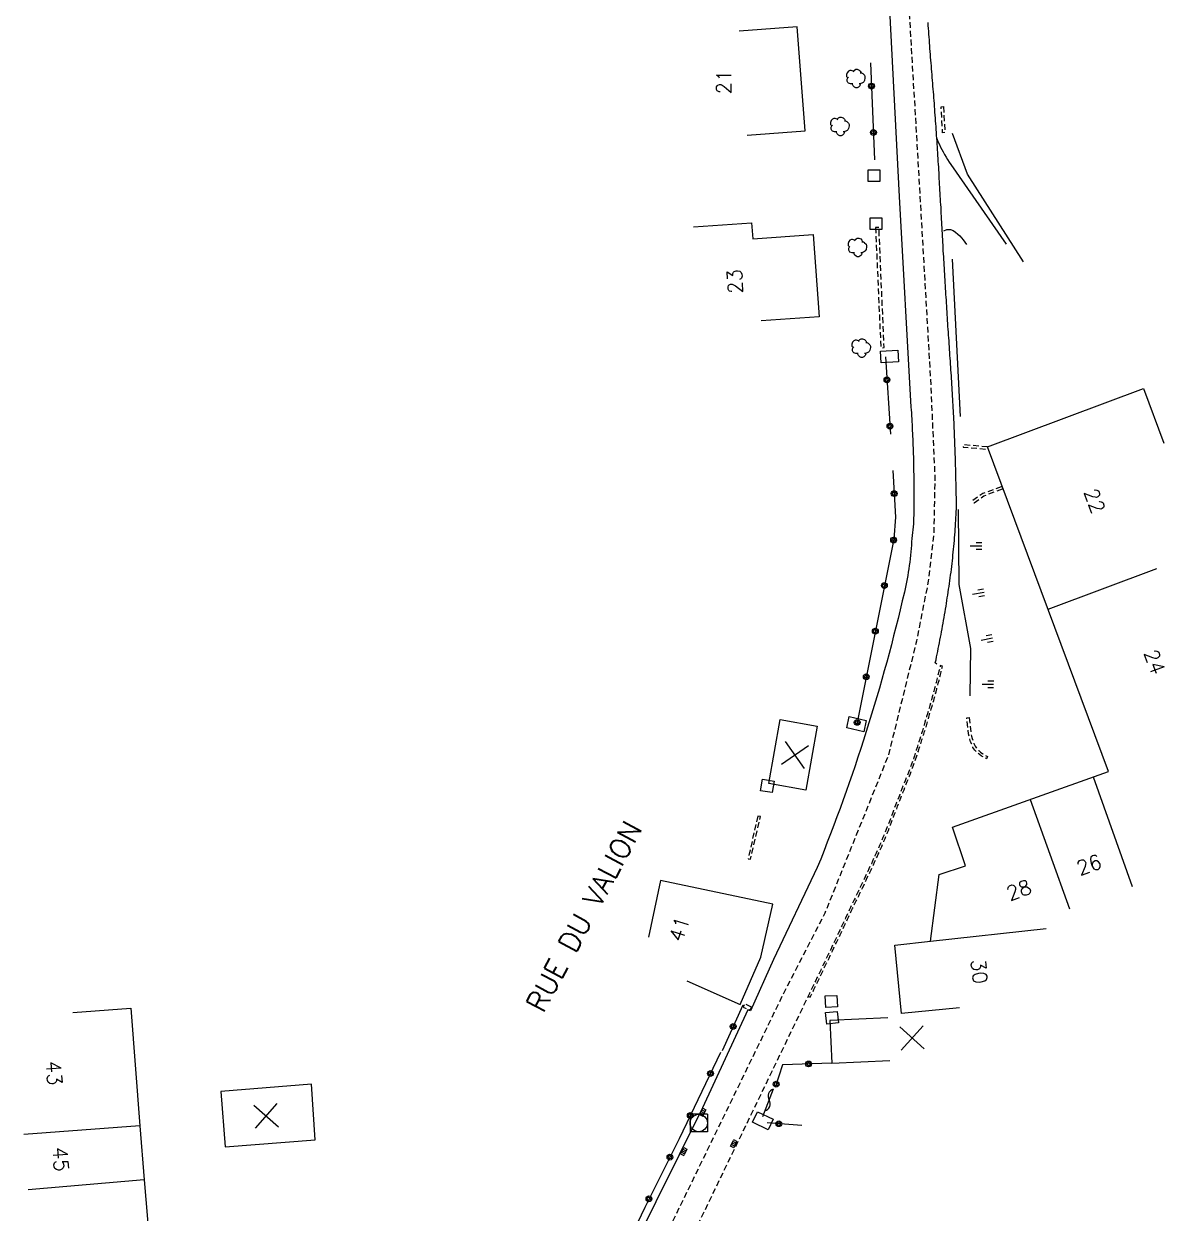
# Model space of a CAD drawing. Header units: millimetres. Extents: x 114000 to 119599, y 120000 to 124063.
# Drawn here: x 114479.8 to 114577.9, y 120680.3 to 120782.6 of the extents above; entities that cross this region are included whole.
import ezdxf
from ezdxf.enums import TextEntityAlignment as Align

# ---------------------------------------------------------------- set-up
doc = ezdxf.new("R2010")
doc.units = ezdxf.units.MM
doc.linetypes.add('DASHED', pattern=[0.75, 0.5, -0.25])
doc.layers.get('0').update_dxf_attribs({"linetype": 'CONTINUOUS'})
for name, color, linetype in [('W0001', 6, 'DASHED'), ('W0008', 7, 'CONTINUOUS'), ('W0017', 7, 'CONTINUOUS'), ('W0100', 7, 'CONTINUOUS'), ('W0112', 1, 'DASHED'), ('W0211', 2, 'CONTINUOUS'), ('W0300', 7, 'CONTINUOUS'), ('W0302', 3, 'CONTINUOUS'), ('W0310', 3, 'CONTINUOUS'), ('W0322', 7, 'CONTINUOUS'), ('W0400', 7, 'CONTINUOUS'), ('W0420', 7, 'CONTINUOUS'), ('W0989', 7, 'CONTINUOUS'), ('W0991', 7, 'CONTINUOUS'), ('W1102', 7, 'CONTINUOUS'), ('W1471', 7, 'CONTINUOUS')]:
    doc.layers.add(name, color=color, linetype=linetype)
doc.styles.get("Standard").update_dxf_attribs({"font": 'romans.shx', "width": 0.85})

# ---------------------------------------------------------------- blocks, each defined once
blk = doc.blocks.new('T1471')
at = {"color": 0, "linetype": 'Continuous', "flags": 128}
blk.add_lwpolyline([(-0.75, -0.5), (-0.75, 0.5), (0.75, 0.5), (0.75, -0.5), (-0.75, -0.5)], dxfattribs=at)
blk = doc.blocks.new('t112o')
at = {"color": 0, "linetype": 'Continuous'}
for p, q in [((-0.5, 0.5), (0.5, 0.5)), ((-0.5, -0.5), (-0.5, 0.5)), ((0.5, 0.5), (0.5, -0.5)), ((0.5, -0.5), (-0.5, -0.5))]:
    blk.add_line(p, q, dxfattribs=at)
blk = doc.blocks.new('T300')
for p, q in [((-0.8, 0.51), (-0.86, 0.34)), ((-0.86, 0.34), (-0.86, 0.17)), ((-0.86, 0.17), (-0.74, 0.06)), ((-0.69, 0.63), (-0.8, 0.51)), ((-0.8, -0.06), (-0.74, 0.06)), ((-0.74, 0.06), (-0.69, 0.11)), ((-0.57, 0.69), (-0.69, 0.63)), ((-0.46, 0.69), (-0.57, 0.69)), ((-0.29, 0.63), (-0.46, 0.69)), ((-0.29, 0.63), (-0.17, 0.74)), ((-0.23, 0.57), (-0.29, 0.63)), ((-0.17, 0.74), (-0.06, 0.8)), ((-0.06, 0.8), (0.06, 0.8)), ((0.06, 0.8), (0.23, 0.74)), ((0.23, 0.74), (0.34, 0.63)), ((0.34, 0.63), (0.4, 0.51)), ((0.46, 0.46), (0.34, 0.46)), ((0.4, 0.51), (0.4, 0.46)), ((0.57, 0.4), (0.46, 0.46)), ((0.57, 0.4), (0.69, 0.29)), ((0.69, 0.29), (0.74, 0.17)), ((0.74, 0.06), (0.69, -0.17)), ((0.74, 0.17), (0.74, 0.06)), ((-0.8, -0.17), (-0.8, -0.06)), ((-0.8, -0.23), (-0.8, -0.17)), ((-0.74, -0.34), (-0.8, -0.23)), ((-0.69, -0.4), (-0.74, -0.34)), ((-0.51, -0.46), (-0.69, -0.4)), ((-0.4, -0.46), (-0.51, -0.46)), ((-0.4, -0.46), (-0.34, -0.46)), ((-0.34, -0.46), (-0.34, -0.4)), ((-0.34, -0.51), (-0.34, -0.46)), ((-0.29, -0.63), (-0.34, -0.51)), ((-0.17, -0.74), (-0.29, -0.63)), ((-0.06, -0.8), (-0.17, -0.74)), ((0.06, -0.8), (-0.06, -0.8)), ((0.17, -0.74), (0.06, -0.8)), ((0.23, -0.69), (0.17, -0.74)), ((0.29, -0.46), (0.23, -0.46)), ((0.29, -0.63), (0.23, -0.69)), ((0.46, -0.4), (0.29, -0.46)), ((0.34, -0.51), (0.29, -0.63)), ((0.34, -0.51), (0.34, -0.46)), ((0.57, -0.34), (0.46, -0.4)), ((0.63, -0.29), (0.57, -0.34)), ((0.69, -0.17), (0.63, -0.29))]:
    blk.add_line(p, q)
blk = doc.blocks.new('T400')
for p, q in [((-0.15, 0.3), (0.15, 0.3)), ((-0.15, -0.25), (-0.15, 0.3)), ((-0.15, 0.15), (0.15, 0.15)), ((-0.15, 0), (0.15, 0)), ((0.15, 0.3), (0.15, -0.25)), ((-0.15, -0.15), (0.15, -0.15)), ((-0.15, -0.25), (-0.15, -0.3)), ((-0.15, -0.3), (0.15, -0.3)), ((0.15, -0.3), (0.15, -0.25))]:
    blk.add_line(p, q)
blk = doc.blocks.new('T420')
for p, q in [((0.75, 0.75), (-0.75, 0.75)), ((-0.75, 0.75), (-0.75, -0.75)), ((0.75, 0.75), (0.75, -0.75)), ((0.75, -0.75), (-0.75, -0.75))]:
    blk.add_line(p, q)
blk.add_ellipse((0, 0), major_axis=(-0.53, 0.53), ratio=1, start_param=3.926991, end_param=10.210176)
blk = doc.blocks.new('t322o')
at = {"color": 0, "linetype": 'Continuous'}
for radius in [0.25, 0.15]:
    blk.add_circle((0, 0), radius, dxfattribs=at)
blk = doc.blocks.new('t310o')
at = {"color": 0, "linetype": 'Continuous'}
for centre, start, end in [((-0.5, 0.38), 216.8699, 323.1304), ((0.5, -0.37), 36.8699, 143.1303)]:
    blk.add_arc(centre, 0.625, start, end, dxfattribs=at)
blk = doc.blocks.new('t211o')
at = {"color": 0, "linetype": 'Continuous'}
for p, q in [((-0.29, 0.5), (-0.29, 0)), ((0, 1), (0, 0)), ((0.29, 0.5), (0.29, 0))]:
    blk.add_line(p, q, dxfattribs=at)
blk = doc.blocks.new('t991o')
at = {"color": 0, "linetype": 'Continuous'}
for p, q in [((-1, 1), (1, -1)), ((-1, -1), (1, 1))]:
    blk.add_line(p, q, dxfattribs=at)

msp = doc.modelspace()

# ---------------------------------------------------------------- linework, layer by layer
at = {"layer": 'W0001', "flags": 128}
msp.add_lwpolyline([(114559.19, 120880.52), (114555.7, 120864.26), (114555.03, 120856.82), (114553.67, 120825.24), (114554.26, 120816.71), (114555.4, 120792.85), (114557.75, 120752.35), (114558.14, 120743.61), (114558.04, 120738.64), (114557.58, 120734.69), (114556.56, 120729.52), (114554.14, 120719.7), (114548.68, 120706.13), (114545.02, 120699.01), (114533.64, 120675.62), (114519.86, 120647.61), (114515.93, 120638.74)], dxfattribs=at)
at = {"layer": 'W0008', "flags": 128}
msp.add_lwpolyline([(114554.14, 120785.51), (114555.08, 120767.77), (114556.08, 120749.66), (114556.1, 120749.41), (114556.12, 120749.15), (114556.13, 120748.9), (114556.15, 120748.65), (114556.16, 120748.4), (114556.18, 120748.15), (114556.19, 120747.89), (114556.2, 120747.64), (114556.22, 120747.39), (114556.23, 120747.14), (114556.24, 120746.89), (114556.25, 120746.63), (114556.26, 120746.38), (114556.27, 120746.13), (114556.28, 120745.88), (114556.28, 120745.62), (114556.29, 120745.37), (114556.3, 120745.12), (114556.3, 120744.87), (114556.31, 120744.62), (114556.31, 120744.36), (114556.31, 120744.11), (114556.32, 120743.86), (114556.32, 120743.61), (114556.32, 120743.35), (114556.32, 120743.1), (114556.32, 120742.85), (114556.32, 120742.6), (114556.32, 120742.35), (114556.32, 120742.1), (114556.33, 120741.85), (114556.33, 120741.6), (114556.33, 120741.35), (114556.33, 120741.1), (114556.33, 120740.85), (114556.33, 120740.6), (114556.32, 120740.35), (114556.31, 120740.1), (114556.3, 120739.85), (114556.29, 120739.61), (114556.27, 120739.36), (114556.25, 120739.11), (114556.22, 120738.86), (114556.19, 120738.61), (114556.15, 120738.36, -0.046421), (114555.52, 120733.74, -0.039363), (114548.03, 120710.06), (114544.25, 120702.15), (114542.28, 120697.71), (114542.04, 120697.82), (114538.16, 120689.39), (114528.08, 120669.12)], format="xyb", dxfattribs=at)
msp.add_lwpolyline([(114558.3, 120727.55), (114558.18, 120727.67), (114558.24, 120727.92), (114558.29, 120728.16), (114558.34, 120728.4), (114558.39, 120728.64), (114558.44, 120728.88), (114558.49, 120729.12), (114558.53, 120729.37), (114558.58, 120729.61), (114558.63, 120729.85), (114558.67, 120730.09), (114558.72, 120730.33), (114558.76, 120730.58), (114558.81, 120730.82), (114558.85, 120731.06), (114558.89, 120731.3), (114558.94, 120731.55), (114558.98, 120731.79), (114559.02, 120732.03), (114559.06, 120732.28), (114559.1, 120732.52), (114559.14, 120732.76), (114559.18, 120733.01), (114559.21, 120733.25), (114559.25, 120733.49), (114559.29, 120733.74), (114559.32, 120733.98), (114559.36, 120734.23), (114559.39, 120734.47), (114559.43, 120734.71), (114559.46, 120734.96), (114559.49, 120735.2), (114559.53, 120735.45), (114559.56, 120735.69), (114559.59, 120735.94), (114559.62, 120736.19), (114559.65, 120736.43), (114559.68, 120736.68), (114559.7, 120736.93), (114559.73, 120737.18), (114559.75, 120737.42), (114559.78, 120737.67), (114559.8, 120737.92), (114559.82, 120738.17), (114559.84, 120738.41), (114559.86, 120738.66), (114559.88, 120738.91), (114559.9, 120739.16), (114559.92, 120739.41), (114559.93, 120739.66), (114559.95, 120739.9), (114559.96, 120740.15), (114559.97, 120740.4), (114559.98, 120740.65), (114559.99, 120740.9), (114559.99, 120741.15), (114559.99, 120741.39), (114559.99, 120741.64), (114559.99, 120741.89), (114559.98, 120742.14), (114559.98, 120742.38), (114559.98, 120742.63), (114559.97, 120742.88), (114559.97, 120743.13), (114559.96, 120743.38), (114559.96, 120743.62), (114559.95, 120743.87), (114559.95, 120744.12), (114559.94, 120744.37), (114559.93, 120744.61), (114559.93, 120744.86), (114559.92, 120745.11), (114559.91, 120745.36), (114559.9, 120745.6), (114559.89, 120745.85), (114559.88, 120746.1), (114559.87, 120746.35), (114559.87, 120746.59), (114559.86, 120746.84), (114559.84, 120747.09), (114559.83, 120747.34), (114559.82, 120747.59), (114559.81, 120747.84), (114559.8, 120748.09), (114559.79, 120748.34), (114559.77, 120748.59), (114559.76, 120748.84), (114559.75, 120749.09), (114559.74, 120749.34), (114559.72, 120749.59), (114559.71, 120749.84), (114559.69, 120750.09), (114559.68, 120750.34), (114559.66, 120750.59), (114559.65, 120750.85), (114559.63, 120751.1), (114559.62, 120751.35), (114559.6, 120751.6), (114559.59, 120751.85), (114559.57, 120752.1), (114559.56, 120752.35), (114559.54, 120752.6), (114559.52, 120752.85), (114559.51, 120753.1), (114559.49, 120753.35), (114559.48, 120753.6), (114559.46, 120753.85), (114559.44, 120754.1), (114559.43, 120754.35), (114559.41, 120754.6), (114559.39, 120754.85), (114559.37, 120755.1), (114559.36, 120755.35), (114559.34, 120755.6), (114559.32, 120755.85), (114559.31, 120756.1), (114559.29, 120756.35), (114559.27, 120756.6), (114559.26, 120756.85), (114559.24, 120757.1), (114559.22, 120757.35), (114559.21, 120757.6), (114559.19, 120757.85), (114559.17, 120758.1), (114559.16, 120758.35), (114559.14, 120758.6), (114559.13, 120758.85), (114559.11, 120759.1), (114559.09, 120759.35), (114559.08, 120759.6), (114559.06, 120759.85), (114559.05, 120760.1), (114559.03, 120760.35), (114559.02, 120760.6), (114559, 120760.85), (114558.99, 120761.1), (114558.97, 120761.35), (114558.96, 120761.6), (114558.95, 120761.85), (114558.93, 120762.09), (114558.92, 120762.34), (114558.9, 120762.59), (114558.89, 120762.84), (114558.87, 120763.09), (114558.86, 120763.34), (114558.85, 120763.59), (114558.83, 120763.83), (114558.82, 120764.08), (114558.8, 120764.33), (114558.79, 120764.58), (114558.78, 120764.83), (114558.76, 120765.08), (114558.75, 120765.33), (114558.74, 120765.57), (114558.72, 120765.82), (114558.71, 120766.07), (114558.69, 120766.32), (114558.68, 120766.57), (114558.67, 120766.82), (114558.65, 120767.07), (114558.64, 120767.31), (114558.62, 120767.56), (114558.61, 120767.81), (114558.6, 120768.06), (114558.58, 120768.31), (114558.57, 120768.56), (114558.55, 120768.81), (114558.54, 120769.05), (114558.52, 120769.3), (114558.51, 120769.55), (114558.5, 120769.8), (114558.48, 120770.05), (114558.47, 120770.3), (114558.45, 120770.55), (114558.44, 120770.79), (114558.42, 120771.04), (114558.41, 120771.29), (114558.39, 120771.54), (114558.37, 120771.79), (114558.36, 120772.04), (114558.34, 120772.28), (114558.33, 120772.53), (114558.31, 120772.78), (114558.29, 120773.03), (114558.28, 120773.28), (114558.26, 120773.53), (114558.24, 120773.78), (114558.23, 120774.03), (114558.21, 120774.27), (114558.19, 120774.52), (114558.17, 120774.77), (114558.15, 120775.02), (114558.14, 120775.27), (114558.12, 120775.52), (114558.1, 120775.77), (114558.08, 120776.02), (114558.06, 120776.26), (114558.04, 120776.51), (114558.02, 120776.76), (114558, 120777.01), (114557.98, 120777.26), (114557.96, 120777.51), (114557.94, 120777.76), (114557.92, 120778), (114557.9, 120778.25), (114557.88, 120778.5), (114557.86, 120778.75), (114557.84, 120779), (114557.82, 120779.25), (114557.8, 120779.5), (114557.78, 120779.74), (114557.76, 120779.99), (114557.74, 120780.24), (114557.72, 120780.49), (114557.71, 120780.74), (114557.69, 120780.99), (114557.67, 120781.24), (114557.65, 120781.48), (114557.63, 120781.73), (114557.61, 120781.98), (114557.59, 120782.23), (114557.57, 120782.48), (114557.56, 120782.73)], dxfattribs=at)
at = {"layer": 'W0017', "flags": 128}
for points in [[(114558.31, 120772.77), (114558.35, 120772.66), (114558.44, 120772.44), (114558.54, 120772.23), (114558.64, 120772.02), (114558.74, 120771.8), (114558.85, 120771.6), (114558.97, 120771.37), (114559.1, 120771.16), (114559.23, 120770.94), (114559.37, 120770.73), (114559.52, 120770.52), (114564.27, 120763.66)], [(114558.9, 120764.81), (114559.18, 120764.92), (114559.48, 120764.92), (114559.72, 120764.84), (114559.93, 120764.69), (114560.11, 120764.54), (114560.28, 120764.38), (114560.44, 120764.21), (114560.59, 120764.04), (114560.73, 120763.85), (114560.86, 120763.65)]]:
    msp.add_lwpolyline(points, dxfattribs=at)
at = {"layer": 'W0100', "flags": 128}
for points in [[(114541.99, 120773.05), (114546.98, 120773.43), (114546.3, 120782.35), (114541.32, 120781.98)], [(114537.39, 120765.15), (114542.37, 120765.51), (114542.47, 120764.12), (114547.68, 120764.5), (114548.19, 120757.43), (114543.2, 120757.07)], [(114560.26, 120697.97), (114555.28, 120697.49), (114554.7, 120703.38), (114557.77, 120703.71), (114558.51, 120709.44), (114560.79, 120710.18), (114559.66, 120713.51), (114573.08, 120718.31), (114562.68, 120746.24), (114576.1, 120751.24), (114577.85, 120746.56)], [(114536.81, 120700.3), (114541.38, 120698.28), (114543.17, 120702.35), (114544.21, 120706.89), (114534.55, 120708.94), (114533.52, 120704.05)], [(114484, 120697.58), (114488.98, 120697.95), (114489.74, 120687.83), (114490.11, 120683.19), (114490.81, 120675.06), (114491.7, 120663), (114486.71, 120662.63)], [(114554.1, 120697.13), (114549.1, 120696.89), (114549.28, 120693.22), (114554.27, 120693.46)]]:
    msp.add_lwpolyline(points, dxfattribs=at)
for points in [[(114547.05, 120716.7), (114543.86, 120717.29), (114544.83, 120722.78), (114548.03, 120722.21)], [(114504.84, 120686.62), (114504.52, 120691.4), (114496.72, 120690.79), (114497.1, 120686.01)]]:
    msp.add_lwpolyline(points, close=True, dxfattribs=at)
at = {"layer": 'W0112', "flags": 128}
for points in [[(114558.88, 120775.5), (114559, 120773.26), (114558.81, 120773.25), (114558.68, 120775.49)], [(114553.04, 120765.1), (114553.49, 120754.76), (114553.78, 120754.77), (114553.33, 120765.11)], [(114561.51, 120741.41), (114562.36, 120742.02), (114563.96, 120742.62), (114563.89, 120742.82), (114562.26, 120742.21), (114561.38, 120741.59)], [(114561.09, 120722.96), (114561.26, 120721.57), (114561.3, 120721.36), (114561.36, 120721.15), (114561.43, 120720.94), (114561.5, 120720.73), (114561.61, 120720.48), (114561.75, 120720.27), (114561.91, 120720.11), (114562.08, 120719.96), (114562.26, 120719.82), (114562.46, 120719.7), (114562.68, 120719.6), (114562.58, 120719.41), (114562.36, 120719.52), (114562.14, 120719.64), (114561.94, 120719.79), (114561.76, 120719.95), (114561.58, 120720.14), (114561.42, 120720.38), (114561.31, 120720.65), (114561.22, 120720.87), (114561.15, 120721.09), (114561.09, 120721.31), (114561.04, 120721.54), (114560.88, 120722.93)], [(114542.92, 120714.48), (114542.07, 120710.81), (114542.28, 120710.76), (114543.13, 120714.43)], [(114542.38, 120698.05), (114541.77, 120698.32), (114541.65, 120698.05), (114542.25, 120697.78)]]:
    msp.add_lwpolyline(points, close=True, dxfattribs=at)
msp.add_lwpolyline([(114562.68, 120746.23), (114560.58, 120746.41), (114560.57, 120746.21), (114562.76, 120746.02)], dxfattribs=at)
msp.add_lwpolyline([(114547.24, 120698.98), (114547.42, 120698.89), (114547.53, 120699.12, 0.00008), (114547.53, 120699.12), (114547.64, 120699.34, 0.00008), (114547.64, 120699.34), (114547.74, 120699.56, 0.00008), (114547.74, 120699.56), (114547.85, 120699.79, 0.00008), (114547.85, 120699.79), (114547.96, 120700.01, 0.00008), (114547.96, 120700.01), (114548.07, 120700.24, 0.00008), (114548.07, 120700.24), (114548.18, 120700.46, 0.00008), (114548.18, 120700.46), (114548.28, 120700.68, 0.00008), (114548.28, 120700.68), (114548.39, 120700.91, 0.00008), (114548.39, 120700.91), (114548.5, 120701.13, 0.00008), (114548.5, 120701.13), (114548.61, 120701.36, 0.00008), (114548.61, 120701.36), (114548.71, 120701.58, 0.00008), (114548.71, 120701.58), (114548.82, 120701.81, 0.00008), (114548.82, 120701.81), (114548.93, 120702.03, 0.00008), (114548.93, 120702.03), (114549.04, 120702.25, 0.00008), (114549.04, 120702.25), (114549.14, 120702.48, 0.00008), (114549.14, 120702.48), (114549.25, 120702.7, 0.00008), (114549.25, 120702.7), (114549.36, 120702.93, 0.00008), (114549.36, 120702.93), (114549.46, 120703.15, 0.00008), (114549.46, 120703.15), (114549.57, 120703.38, 0.00008), (114549.57, 120703.38), (114549.68, 120703.6, 0.00008), (114549.68, 120703.6), (114549.79, 120703.82, 0.00008), (114549.79, 120703.82), (114549.89, 120704.05, 0.00008), (114549.89, 120704.05), (114550, 120704.27, 0.00008), (114550, 120704.27), (114550.11, 120704.5, 0.00008), (114550.11, 120704.5), (114550.21, 120704.72, 0.00008), (114550.21, 120704.72), (114550.32, 120704.95, 0.00008), (114550.32, 120704.95), (114550.42, 120705.17, 0.00008), (114550.42, 120705.17), (114550.53, 120705.4, 0.00008), (114550.53, 120705.4), (114550.64, 120705.62), (114550.74, 120705.84), (114550.85, 120706.07), (114550.95, 120706.29), (114551.06, 120706.51), (114551.17, 120706.73), (114551.27, 120706.95), (114551.38, 120707.18), (114551.49, 120707.4), (114551.59, 120707.62, 0.000035), (114551.59, 120707.62), (114551.7, 120707.84, 0.00008), (114551.7, 120707.84), (114551.8, 120708.06, 0.000125), (114551.8, 120708.06), (114551.91, 120708.29, 0.000171), (114551.91, 120708.29), (114552.02, 120708.51, 0.000216), (114552.02, 120708.51), (114552.12, 120708.73), (114552.23, 120708.95), (114552.33, 120709.18), (114552.44, 120709.4), (114552.55, 120709.62), (114552.65, 120709.85), (114552.75, 120710.07), (114552.86, 120710.29), (114552.96, 120710.52), (114553.06, 120710.74), (114553.17, 120710.97), (114553.27, 120711.19), (114553.37, 120711.42), (114553.47, 120711.64), (114553.57, 120711.87), (114553.67, 120712.09), (114553.76, 120712.32), (114553.86, 120712.55), (114553.96, 120712.78), (114554.05, 120713.01), (114554.14, 120713.24), (114554.23, 120713.48), (114554.33, 120713.71), (114554.41, 120713.94), (114554.5, 120714.17), (114554.59, 120714.41), (114554.68, 120714.64, 0.000146), (114554.68, 120714.64), (114554.77, 120714.87), (114554.86, 120715.1), (114554.94, 120715.33), (114555.03, 120715.57), (114555.12, 120715.8), (114555.21, 120716.03), (114555.3, 120716.27), (114555.4, 120716.5), (114555.49, 120716.74), (114555.58, 120716.97, 0.000064), (114555.58, 120716.97), (114555.68, 120717.21), (114555.77, 120717.44), (114555.86, 120717.68), (114555.95, 120717.91), (114556.05, 120718.15), (114556.14, 120718.39), (114556.22, 120718.62), (114556.31, 120718.86), (114556.4, 120719.1), (114556.48, 120719.34), (114556.56, 120719.58), (114556.64, 120719.82), (114556.72, 120720.07), (114556.8, 120720.31), (114556.88, 120720.55), (114556.96, 120720.79), (114557.03, 120721.03), (114557.11, 120721.27), (114557.18, 120721.51), (114557.26, 120721.76), (114557.33, 120722), (114557.41, 120722.24), (114557.48, 120722.48), (114557.55, 120722.73), (114557.62, 120722.97), (114557.69, 120723.21), (114557.76, 120723.46), (114557.83, 120723.7), (114557.9, 120723.94), (114557.97, 120724.19), (114558.04, 120724.43), (114558.11, 120724.68), (114558.17, 120724.92), (114558.24, 120725.17), (114558.3, 120725.41), (114558.37, 120725.66), (114558.43, 120725.9), (114558.5, 120726.15), (114558.56, 120726.39), (114558.62, 120726.64), (114558.68, 120726.88), (114558.74, 120727.13), (114558.8, 120727.38), (114558.61, 120727.42), (114558.55, 120727.18), (114558.49, 120726.93), (114558.43, 120726.69), (114558.37, 120726.44), (114558.3, 120726.2), (114558.24, 120725.95), (114558.18, 120725.71), (114558.11, 120725.46), (114558.05, 120725.22), (114557.98, 120724.97), (114557.92, 120724.73), (114557.85, 120724.48), (114557.78, 120724.24), (114557.71, 120724), (114557.64, 120723.75), (114557.57, 120723.51), (114557.5, 120723.27), (114557.43, 120723.03), (114557.36, 120722.78), (114557.29, 120722.54), (114557.22, 120722.3), (114557.14, 120722.06), (114557.07, 120721.81), (114557, 120721.57), (114556.92, 120721.33), (114556.84, 120721.09), (114556.77, 120720.85), (114556.69, 120720.61), (114556.61, 120720.37), (114556.53, 120720.13), (114556.46, 120719.89), (114556.38, 120719.65), (114556.29, 120719.41), (114556.21, 120719.17), (114556.13, 120718.93), (114556.04, 120718.69), (114555.95, 120718.46), (114555.86, 120718.22), (114555.77, 120717.98), (114555.68, 120717.75), (114555.59, 120717.51), (114555.49, 120717.28), (114555.4, 120717.04), (114555.31, 120716.81), (114555.21, 120716.57), (114555.12, 120716.34), (114555.03, 120716.1), (114554.94, 120715.87), (114554.85, 120715.64), (114554.76, 120715.4), (114554.67, 120715.17), (114554.58, 120714.94), (114554.5, 120714.71), (114554.41, 120714.48), (114554.32, 120714.24), (114554.23, 120714.01), (114554.14, 120713.78), (114554.05, 120713.55), (114553.96, 120713.32), (114553.87, 120713.09), (114553.77, 120712.86), (114553.68, 120712.63), (114553.58, 120712.4), (114553.48, 120712.17), (114553.39, 120711.95), (114553.29, 120711.72), (114553.19, 120711.5), (114553.09, 120711.27), (114552.99, 120711.05), (114552.88, 120710.82), (114552.78, 120710.6), (114552.68, 120710.38), (114552.57, 120710.15), (114552.47, 120709.93), (114552.37, 120709.71), (114552.26, 120709.48), (114552.16, 120709.26), (114552.05, 120709.04), (114551.95, 120708.82), (114551.84, 120708.59), (114551.73, 120708.37), (114551.63, 120708.15), (114551.52, 120707.93), (114551.41, 120707.71), (114551.31, 120707.48), (114551.2, 120707.26), (114551.09, 120707.04), (114550.99, 120706.82), (114550.88, 120706.6), (114550.78, 120706.37), (114550.67, 120706.15), (114550.56, 120705.93), (114550.46, 120705.71), (114550.35, 120705.48), (114550.25, 120705.26), (114550.14, 120705.03), (114550.03, 120704.81), (114549.93, 120704.58), (114549.82, 120704.36), (114549.71, 120704.13), (114549.61, 120703.91), (114549.5, 120703.69), (114549.39, 120703.46), (114549.29, 120703.24), (114549.18, 120703.01), (114549.07, 120702.79), (114548.97, 120702.56), (114548.86, 120702.34), (114548.75, 120702.12), (114548.64, 120701.89), (114548.54, 120701.67), (114548.43, 120701.44), (114548.32, 120701.22), (114548.21, 120700.99), (114548.11, 120700.77), (114548, 120700.55), (114547.89, 120700.32), (114547.78, 120700.1), (114547.67, 120699.87), (114547.57, 120699.65), (114547.46, 120699.43), (114547.35, 120699.2), (114547.24, 120698.98), (114541.84, 120687.79), (114530.82, 120665.02), (114524.49, 120651.56), (114521.83, 120645.79), (114521.44, 120645.93), (114521.33, 120645.71), (114521.22, 120645.48), (114521.12, 120645.25), (114521.02, 120645.02), (114520.92, 120644.8), (114520.82, 120644.57), (114520.73, 120644.34), (114520.64, 120644.11), (114520.55, 120643.87), (114520.47, 120643.64), (114520.39, 120643.41), (114520.31, 120643.18), (114520.23, 120642.94), (114520.16, 120642.7), (114520.09, 120642.47), (114520.02, 120642.23), (114519.95, 120641.99), (114519.89, 120641.75), (114519.83, 120641.51), (114519.77, 120641.27), (114519.72, 120641.03), (114519.67, 120640.79), (114519.62, 120640.55), (114519.58, 120640.3), (114519.53, 120640.06), (114519.49, 120639.81), (114519.46, 120639.57), (114519.42, 120639.32), (114519.39, 120639.07), (114519.36, 120638.82), (114519.33, 120638.58), (114519.31, 120638.32), (114519.29, 120638.06), (114519.28, 120637.81), (114519.27, 120637.55), (114519.26, 120637.3), (114519.26, 120637.04), (114519.27, 120636.79), (114519.27, 120636.54), (114519.28, 120636.28), (114519.29, 120636.03), (114519.31, 120635.78), (114519.33, 120635.52), (114519.35, 120635.27), (114519.38, 120635.02), (114519.41, 120634.77), (114519.44, 120634.52), (114519.47, 120634.26), (114519.51, 120634.01), (114519.54, 120633.76), (114519.58, 120633.51), (114519.62, 120633.26), (114519.67, 120633.01), (114519.71, 120632.76), (114519.76, 120632.51), (114519.81, 120632.26), (114519.85, 120632.01), (114519.9, 120631.76), (114519.95, 120631.51), (114520.01, 120631.27), (114520.06, 120631.03), (114520.12, 120630.79), (114520.18, 120630.55), (114520.24, 120630.31), (114520.3, 120630.15)], format="xyb", dxfattribs=at)
at = {"layer": 'W0211', "flags": 128}
msp.add_lwpolyline([(114561.19, 120724.83), (114561.23, 120728.89), (114560.22, 120734.39), (114560.17, 120740.84)], dxfattribs=at)
at = {"layer": 'W0302', "flags": 128}
for points in [[(114565.78, 120762.14), (114560.94, 120769.69), (114559.65, 120773.18)], [(114559.64, 120762.39), (114560.32, 120748.85)]]:
    msp.add_lwpolyline(points, dxfattribs=at)
at = {"layer": 'W0310', "flags": 128}
msp.add_lwpolyline([(114544.24, 120690.98), (114543.32, 120688.59)], dxfattribs=at)
at = {"layer": 'W0322', "flags": 128}
for points in [[(114552.61, 120779.27), (114552.95, 120770.91)], [(114553.9, 120753.99), (114554.32, 120747.32)], [(114554.53, 120744.21), (114554.64, 120742.22), (114554.75, 120740.2), (114554.6, 120738.28), (114551.43, 120722.38)], [(114541.61, 120698.21), (114539.85, 120694.29)], [(114539.7, 120694.13), (114536.14, 120686.71), (114533.18, 120680.81), (114530.35, 120674.87), (114526.99, 120667.56), (114525.3, 120663.83), (114517.47, 120652.28), (114515.46, 120649.56), (114513.42, 120648.51), (114508.95, 120648.3), (114499.15, 120658.32), (114497.92, 120660.49), (114497.1, 120662.18), (114495.55, 120677.12), (114500.27, 120677.47)], [(114549.28, 120693.22), (114545.04, 120693.07), (114544.39, 120691.12)], [(114546.71, 120687.85), (114543.72, 120688.08)]]:
    msp.add_lwpolyline(points, dxfattribs=at)
at = {"layer": 'W1102', "flags": 128}
for points in [[(114567.88, 120732.28), (114577.25, 120735.77)], [(114571.76, 120717.84), (114575.12, 120708.42)], [(114566.35, 120715.9), (114569.72, 120706.49)], [(114557.77, 120703.71), (114567.71, 120704.81)], [(114489.74, 120687.83), (114479.77, 120687.08)], [(114490.11, 120683.19), (114480.15, 120682.33)]]:
    msp.add_lwpolyline(points, dxfattribs=at)

# ---------------------------------------------------------------- block references
at = {"layer": 'W0112'}
for p in [(114552.9, 120769.56), (114553.09, 120765.44)]:
    msp.add_blockref('t112o', p, dxfattribs=at)
for p, rotation in [((114543.73, 120717.07), 350.5392313943397), ((114549.23, 120698.53), 272.6217621599723), ((114549.29, 120697.12), 96.04341551364223)]:
    msp.add_blockref('t112o', p, dxfattribs=dict(at, rotation=rotation))
at = {"layer": 'W0211'}
for p, rotation in [((114562.19, 120737.72), 90.48363319847617), ((114562.37, 120733.74), 100.4046893927016), ((114563.1, 120729.8), 100.4046893927016), ((114563.2, 120725.82), 89.46846997258831)]:
    msp.add_blockref('t211o', p, dxfattribs=dict(at, rotation=rotation))
at = {"layer": 'W0300'}
for p in [(114551.39, 120777.91), (114550.02, 120773.79), (114551.53, 120763.38), (114551.86, 120754.72)]:
    msp.add_blockref('T300', p, dxfattribs=at)
at = {"layer": 'W0310', "rotation": 249.0262142336886}
msp.add_blockref('t310o', (114543.88, 120690.05), dxfattribs=at)
at = {"layer": 'W0322'}
for p, rotation in [((114552.69, 120777.27), 272.3509633420489), ((114552.86, 120773.28), 272.3509633420489), ((114554.02, 120752), 273.6454474652482), ((114554.28, 120748.01), 273.6454474652482), ((114554.64, 120742.21), 273.3570937744427), ((114554.59, 120738.22), 258.7271961520892), ((114553.8, 120734.3), 258.7271961520892), ((114553.02, 120730.38), 258.7271961520892), ((114552.24, 120726.46), 258.7271961520892), ((114551.46, 120722.53), 258.7271961520892), ((114540.79, 120696.38), 245.8766455824319), ((114547.28, 120693.15), 182.0056520463837), ((114538.84, 120692.33), 244.3497319890543), ((114544.49, 120691.41), 251.6369572147479), ((114537.1, 120688.72), 244.3497319890543), ((114544.72, 120688.01), 175.5771750885165), ((114535.35, 120685.13), 243.3617171170089), ((114533.55, 120681.55), 243.3617171170089)]:
    msp.add_blockref('t322o', p, dxfattribs=dict(at, rotation=rotation))
at = {"layer": 'W0400'}
for p, rotation in [((114538.17, 120689), 333.5461583109895), ((114540.84, 120686.28), 154.1770538847975), ((114536.54, 120685.62), 333.5461583120174)]:
    msp.add_blockref('T400', p, dxfattribs=dict(at, rotation=rotation))
at = {"layer": 'W0420'}
msp.add_blockref('T420', (114537.83, 120688.07), dxfattribs=at)
at = {"layer": 'W0991'}
for p, rotation in [((114546.11, 120719.74), 79.92883252575731), ((114556.18, 120695.39), 272.760244531006), ((114500.61, 120688.68), 273.8422321177202)]:
    msp.add_blockref('t991o', p, dxfattribs=dict(at, rotation=rotation))
at = {"layer": 'W1471'}
for p, rotation in [((114554.23, 120754), 3.177131570983049), ((114551.4, 120722.38), 347.7410544758541), ((114543.34, 120688.27), 154.4466284678199)]:
    msp.add_blockref('T1471', p, dxfattribs=dict(at, rotation=rotation))

# ---------------------------------------------------------------- texts
at = {"layer": 'W0989'}
msp.add_text('RUE DU VALION', height=1.75, rotation=61.8286, dxfattribs=at).set_placement((114527.96, 120705.86), align=Align.MIDDLE)
at = {"layer": 'W0991'}
for s, rotation, p in [('21', 89.8033, (114539.99, 120777.62)), ('23', 93.0017, (114540.95, 120760.46)), ('22', 290.4278, (114571.88, 120741.59)), ('24', 290.4278, (114577.04, 120727.74)), ('26', 19.6863, (114571.41, 120710.28)), ('28', 19.6863, (114565.37, 120708.11)), ('41', 71.8456, (114536.14, 120704.77)), ('30', 275.5835, (114561.96, 120701.11)), ('43', 274.285, (114482.38, 120692.37)), ('45', 274.5397, (114482.95, 120684.95))]:
    msp.add_text(s, height=1.25, rotation=rotation, dxfattribs=at).set_placement(p, align=Align.MIDDLE)

doc.saveas('drawing.dxf')
